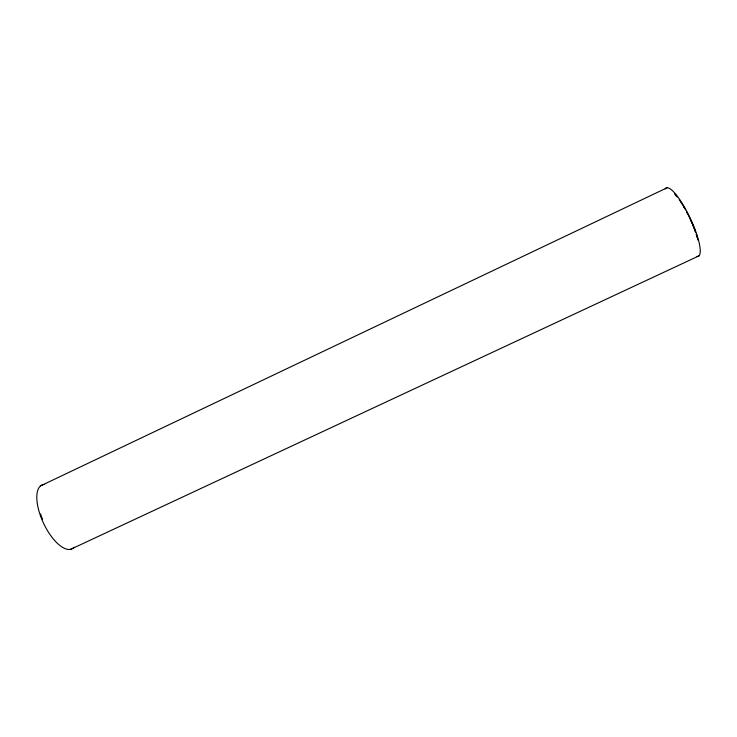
<?xml version="1.0" encoding="UTF-8"?>
<svg xmlns="http://www.w3.org/2000/svg" width="737" height="737" viewBox="0 0 737 737"><rect width="100%" height="100%" fill="white"/><g stroke="black" fill="none" stroke-linecap="round" stroke-linejoin="round"><path stroke-width="1.11" d="M40.461 485.923L667.151 187.742M70.78 549.258L698.989 255.859M674.493 193.757L676.667 196.466M680.527 201.781L681.707 203.596M74.078 547.232A35.284 14.777 64.8 0 1 43.75 523.685A35.284 14.777 64.8 0 1 44.027 484.439M665.152 188.912A37.771 8.853 64.8 0 1 690.523 218.815A37.771 8.853 64.8 0 1 696.695 256.402M683.466 206.305A36.15 8.476 64.8 0 1 685.511 209.879M686.534 211.749A36.15 8.476 64.8 0 1 687.529 213.647M690.836 220.474A36.15 8.476 64.8 0 1 692.144 223.44M692.559 224.416A36.15 8.476 64.8 0 1 695.553 232.173M696.262 234.255A36.15 8.476 64.8 0 1 697.985 240.151M675.442 194.715A36.03 8.448 64.8 0 1 677.285 196.982M679.192 199.561A36.03 8.448 64.8 0 1 680.315 201.21M681.467 202.961A36.03 8.448 64.8 0 1 683.19 205.743M683.761 206.701A36.03 8.448 64.8 0 1 684.774 208.442M687.271 213.048A36.03 8.448 64.8 0 1 695.617 232.312M696.308 234.357A36.03 8.448 64.8 0 1 697.23 237.342M42.506 519.235A33.773 14.15 64.8 0 1 40.572 513.975"/></g></svg>
